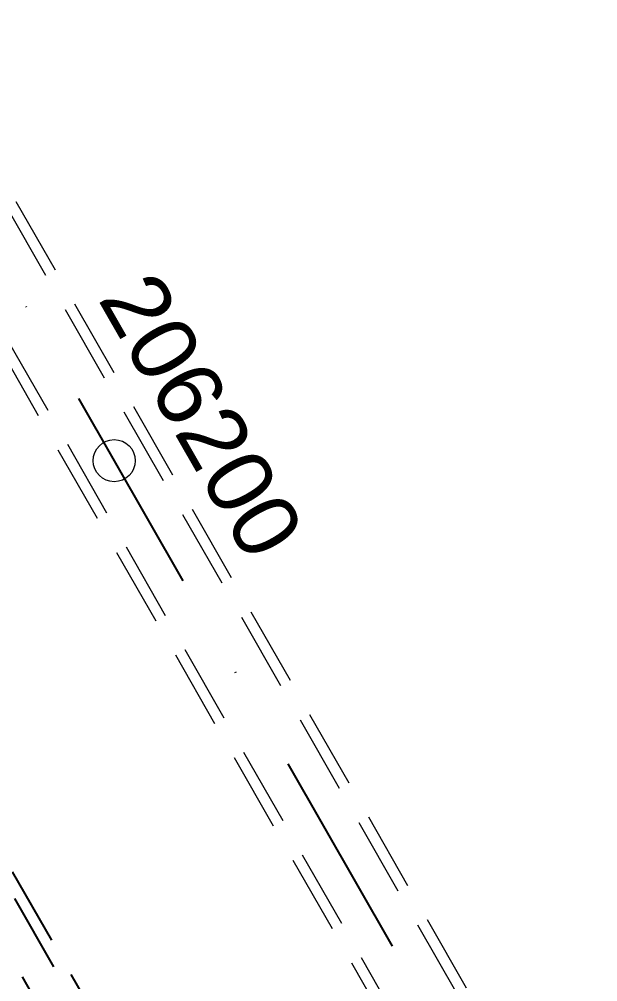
# Model space of a CAD drawing. Extents: x 2610184 to 2620710, y 1263771 to 1270672.
# Drawn here: x 2612817.4 to 2612886.2, y 1268264.5 to 1268379 of the extents above; entities that cross this region are included whole.
import ezdxf

# ---------------------------------------------------------------- set-up
doc = ezdxf.new("R2010")
doc.units = 0
doc.header["$LTSCALE"] = 5
doc.linetypes.add('DASHDOT', pattern=[10, 5, -2.5, 0, -2.5])
doc.linetypes.add('DASHEDX2', pattern=[3.75, 2.5, -1.25])
doc.layers.get('0').update_dxf_attribs({"color": 1, "linetype": 'CONTINUOUS'})
for name, color, linetype in [('Grundriss_16', 7, 'CONTINUOUS'), ('Grundriss_26', 7, 'CONTINUOUS'), ('TunnelachseOst', 3, 'CONTINUOUS'), ('TunnelacsheWest', 3, 'CONTINUOUS')]:
    doc.layers.add(name, color=color, linetype=linetype)
doc.styles.add('ARIAL', font='arial.ttf')

# ---------------------------------------------------------------- blocks, each defined once
blk = doc.blocks.new('CDWK_PTTYP10')
at = {"color": 0, "lineweight": -2}
blk.add_circle((0, 0), 0.5, dxfattribs=at)

msp = doc.modelspace()

# ---------------------------------------------------------------- linework, layer by layer
at = {"layer": 'Grundriss_16', "color": 1, "linetype": 'DASHEDX2', "lineweight": -3, "ltscale": 0.75}
for points in [[(2612849.5, 1268217.42), (2612696.73, 1268484.38)], [(2612697.86, 1268485.02), (2612850.63, 1268218.07)]]:
    msp.add_lwpolyline(points, dxfattribs=at)
at = {"layer": 'Grundriss_26', "color": 1, "linetype": 'DASHEDX2', "lineweight": 18, "ltscale": 0.75}
for points in [[(2612474.78, 1268955.35), (2612886.22, 1268236.41)], [(2612473.65, 1268954.71), (2612885.09, 1268235.76)], [(2612466.93, 1268950.86), (2612878.37, 1268231.91)], [(2612465.8, 1268950.21), (2612877.24, 1268231.27)]]:
    msp.add_lwpolyline(points, dxfattribs=at)
at = {"layer": 'TunnelachseOst', "linetype": 'DASHDOT', "lineweight": 25}
msp.add_lwpolyline([(2612426.33, 1269029.59), (2612881.73, 1268233.84)], dxfattribs=at)
at = {"layer": 'TunnelacsheWest', "color": 3, "linetype": 'DASHDOT', "lineweight": -3}
msp.add_lwpolyline([(2612693.36, 1268482.45), (2612846.14, 1268215.5)], dxfattribs=at)

# ---------------------------------------------------------------- block references
at = {"layer": 'Grundriss_26', "color": 1, "lineweight": 18, "xscale": 5, "yscale": 5}
msp.add_blockref('CDWK_PTTYP10', (2612828.73, 1268326.45), dxfattribs=at)

# ---------------------------------------------------------------- texts
at = {"layer": 'Grundriss_26', "color": 1, "lineweight": 18, "style": 'ARIAL'}
msp.add_text('206200', height=7.812, rotation=299.7819, dxfattribs=at).set_placement((2612826.71, 1268345.7))

doc.saveas('drawing.dxf')
